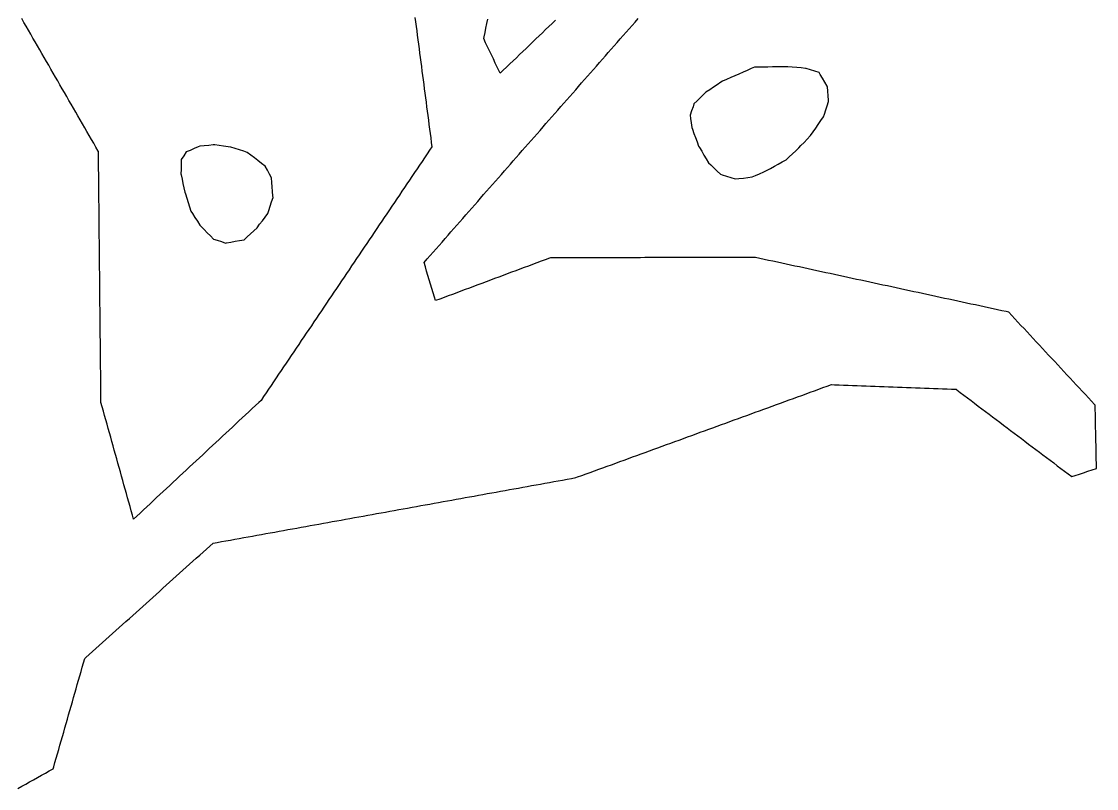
# Model space of a CAD drawing. Header units: millimetres. Extents: x 230 to 3347, y 514 to 5196.
# Drawn here: x 3015.6 to 3254.4, y 3046.3 to 3216.7 of the extents above; entities that cross this region are included whole.
import ezdxf

# ---------------------------------------------------------------- set-up
doc = ezdxf.new("R2010")
doc.units = ezdxf.units.MM
for name, color, linetype in [('ALL_ISLANDS', 7, 'Continuous'), ('OUTLINE_ISLAND_01', 7, 'Continuous'), ('OUTLINE_ISLAND_23', 7, 'Continuous'), ('OUTLINE_ISLAND_33', 7, 'Continuous')]:
    doc.layers.add(name, color=color, linetype=linetype)

msp = doc.modelspace()

# ---------------------------------------------------------------- linework, layer by layer
at = {"layer": 'ALL_ISLANDS'}
for points in [[(3014.7684, 3046.3179), (3015.6411, 3046.8063), (3016.5137, 3047.2947), (3017.3863, 3047.7831), (3018.259, 3048.2714), (3019.1316, 3048.7598), (3020.0042, 3049.2482), (3020.8769, 3049.7366), (3021.7495, 3050.225), (3022.6221, 3050.7133), (3022.748, 3051.153), (3023.0232, 3052.1143), (3023.2984, 3053.0757), (3023.5736, 3054.0371), (3023.8488, 3054.9985), (3024.124, 3055.9599), (3024.3993, 3056.9213), (3024.6745, 3057.8826), (3024.9497, 3058.844), (3025.2249, 3059.8054), (3025.5001, 3060.7668), (3025.7753, 3061.7282), (3026.0505, 3062.6896), (3026.3258, 3063.6509), (3026.601, 3064.6123), (3026.8762, 3065.5737), (3027.1514, 3066.5351), (3027.4266, 3067.4965), (3027.7018, 3068.4579), (3027.977, 3069.4192), (3028.2523, 3070.3806), (3028.5275, 3071.342), (3028.8027, 3072.3034), (3029.0779, 3073.2648), (3029.3531, 3074.2262), (3029.6283, 3075.1875), (3029.8691, 3075.4039), (3030.6129, 3076.0723), (3031.3567, 3076.7408), (3032.1004, 3077.4092), (3032.8442, 3078.0776), (3033.588, 3078.746), (3034.3318, 3079.4144), (3035.0756, 3080.0829), (3035.8194, 3080.7513), (3036.5631, 3081.4197), (3037.3069, 3082.0881), (3038.0507, 3082.7565), (3038.7945, 3083.425), (3039.5383, 3084.0934), (3040.2821, 3084.7618), (3041.0258, 3085.4302), (3041.7696, 3086.0987), (3042.5134, 3086.7671), (3043.2572, 3087.4355), (3044.001, 3088.1039), (3044.7448, 3088.7723), (3045.4885, 3089.4408), (3046.2323, 3090.1092), (3046.9761, 3090.7776), (3047.7199, 3091.446), (3048.4637, 3092.1145), (3049.2075, 3092.7829), (3049.9512, 3093.4513), (3050.695, 3094.1197), (3051.4388, 3094.7881), (3052.1826, 3095.4566), (3052.9264, 3096.125), (3053.6701, 3096.7934), (3054.4139, 3097.4618), (3055.1577, 3098.1302), (3055.9015, 3098.7987), (3056.6453, 3099.4671), (3057.3891, 3100.1355), (3058.1328, 3100.8039), (3059.0267, 3100.9655), (3060.0108, 3101.1433), (3060.9949, 3101.3212), (3061.9789, 3101.499), (3062.963, 3101.6769), (3063.947, 3101.8547), (3064.9311, 3102.0325), (3065.9152, 3102.2104), (3066.8992, 3102.3882), (3067.8833, 3102.5661), (3068.8673, 3102.7439), (3069.8514, 3102.9218), (3070.8354, 3103.0996), (3071.8195, 3103.2774), (3072.8036, 3103.4553), (3073.7876, 3103.6331), (3074.7717, 3103.811), (3075.7557, 3103.9888), (3076.7398, 3104.1667), (3077.7239, 3104.3445), (3078.7079, 3104.5223), (3079.692, 3104.7002), (3080.676, 3104.878), (3081.6601, 3105.0559), (3082.6442, 3105.2337), (3083.6282, 3105.4116), (3084.6123, 3105.5894), (3085.5963, 3105.7673), (3086.5804, 3105.9451), (3087.5644, 3106.1229), (3088.5485, 3106.3008), (3089.5326, 3106.4786), (3090.5166, 3106.6565), (3091.5007, 3106.8343), (3092.4847, 3107.0122), (3093.4688, 3107.19), (3094.4529, 3107.3678), (3095.4369, 3107.5457), (3096.421, 3107.7235), (3097.405, 3107.9014), (3098.3891, 3108.0792), (3099.3732, 3108.2571), (3100.3572, 3108.4349), (3101.3413, 3108.6127), (3102.3253, 3108.7906), (3103.3094, 3108.9684), (3104.2934, 3109.1463), (3105.2775, 3109.3241), (3106.2616, 3109.502), (3107.2456, 3109.6798), (3108.2297, 3109.8577), (3109.2137, 3110.0355), (3110.1978, 3110.2133), (3111.1819, 3110.3912), (3112.1659, 3110.569), (3113.15, 3110.7469), (3114.134, 3110.9247), (3115.1181, 3111.1026), (3116.1021, 3111.2804), (3117.0862, 3111.4582), (3118.0703, 3111.6361), (3119.0543, 3111.8139), (3120.0384, 3111.9918), (3121.0224, 3112.1696), (3122.0065, 3112.3475), (3122.9906, 3112.5253), (3123.9746, 3112.7031), (3124.9587, 3112.881), (3125.9427, 3113.0588), (3126.9268, 3113.2367), (3127.9109, 3113.4145), (3128.8949, 3113.5924), (3129.879, 3113.7702), (3130.863, 3113.9481), (3131.8471, 3114.1259), (3132.8311, 3114.3037), (3133.8152, 3114.4816), (3134.7993, 3114.6594), (3135.7833, 3114.8373), (3136.7674, 3115.0151), (3137.7514, 3115.193), (3138.7355, 3115.3708), (3139.1076, 3115.5063), (3140.0473, 3115.8485), (3140.9869, 3116.1906), (3141.9266, 3116.5328), (3142.8662, 3116.875), (3143.8058, 3117.2171), (3144.7455, 3117.5593), (3145.6851, 3117.9014), (3146.6248, 3118.2436), (3147.5644, 3118.5858), (3148.5041, 3118.9279), (3149.4437, 3119.2701), (3150.3833, 3119.6122), (3151.323, 3119.9544), (3152.2626, 3120.2966), (3153.2023, 3120.6387), (3154.1419, 3120.9809), (3155.0815, 3121.323), (3156.0212, 3121.6652), (3156.9608, 3122.0074), (3157.9005, 3122.3495), (3158.8401, 3122.6917), (3159.7797, 3123.0338), (3160.7194, 3123.376), (3161.659, 3123.7182), (3162.5987, 3124.0603), (3163.5383, 3124.4025), (3164.478, 3124.7446), (3165.4176, 3125.0868), (3166.3572, 3125.429), (3167.2969, 3125.7711), (3168.2365, 3126.1133), (3169.1762, 3126.4555), (3170.1158, 3126.7976), (3171.0554, 3127.1398), (3171.9951, 3127.4819), (3172.9347, 3127.8241), (3173.8744, 3128.1663), (3174.814, 3128.5084), (3175.7537, 3128.8506), (3176.6933, 3129.1927), (3177.6329, 3129.5349), (3178.5726, 3129.8771), (3179.5122, 3130.2192), (3180.4519, 3130.5614), (3181.3915, 3130.9035), (3182.3311, 3131.2457), (3183.2708, 3131.5879), (3184.2104, 3131.93), (3185.1501, 3132.2722), (3186.0897, 3132.6143), (3187.0294, 3132.9565), (3187.969, 3133.2987), (3188.9086, 3133.6408), (3189.8483, 3133.983), (3190.7879, 3134.3251), (3191.7276, 3134.6673), (3192.6672, 3135.0095), (3193.6068, 3135.3516), (3194.5465, 3135.6938), (3195.4861, 3136.036), (3196.1865, 3136.0096), (3197.1858, 3135.9719), (3198.1851, 3135.9343), (3199.1844, 3135.8967), (3200.1837, 3135.8591), (3201.1829, 3135.8214), (3202.1822, 3135.7838), (3203.1815, 3135.7462), (3204.1808, 3135.7085), (3205.1801, 3135.6709), (3206.1794, 3135.6333), (3207.1787, 3135.5957), (3208.178, 3135.558), (3209.1773, 3135.5204), (3210.1766, 3135.4828), (3211.1759, 3135.4451), (3212.1752, 3135.4075), (3213.1744, 3135.3699), (3214.1737, 3135.3323), (3215.173, 3135.2946), (3216.1723, 3135.257), (3217.1716, 3135.2194), (3218.1709, 3135.1817), (3219.1702, 3135.1441), (3220.1695, 3135.1065), (3221.1688, 3135.0688), (3222.1681, 3135.0312), (3223.1674, 3134.9936), (3223.3117, 3134.8846), (3224.1098, 3134.282), (3224.9078, 3133.6794), (3225.7059, 3133.0768), (3226.5039, 3132.4742), (3227.302, 3131.8717), (3228.1, 3131.2691), (3228.8981, 3130.6665), (3229.6961, 3130.0639), (3230.4942, 3129.4613), (3231.2922, 3128.8587), (3232.0903, 3128.2561), (3232.8883, 3127.6535), (3233.6864, 3127.051), (3234.4845, 3126.4484), (3235.2825, 3125.8458), (3236.0806, 3125.2432), (3236.8786, 3124.6406), (3237.6767, 3124.038), (3238.4747, 3123.4354), (3239.2728, 3122.8328), (3240.0708, 3122.2303), (3240.8689, 3121.6277), (3241.6669, 3121.0251), (3242.465, 3120.4225), (3243.263, 3119.8199), (3244.0611, 3119.2173), (3244.8591, 3118.6147), (3245.6572, 3118.0121), (3246.4552, 3117.4095), (3247.2533, 3116.807), (3248.0513, 3116.2044), (3248.8494, 3115.6018), (3249.6059, 3115.8461), (3250.5575, 3116.1534), (3251.5091, 3116.4607), (3252.4607, 3116.768), (3253.4123, 3117.0754), (3254.3639, 3117.3827), (3254.362, 3117.4746), (3254.341, 3118.4744), (3254.3201, 3119.4742), (3254.2992, 3120.474), (3254.2782, 3121.4738), (3254.2573, 3122.4735), (3254.2364, 3123.4733), (3254.2155, 3124.4731), (3254.1945, 3125.4729), (3254.1736, 3126.4727), (3254.1527, 3127.4725), (3254.1317, 3128.4722), (3254.1108, 3129.472), (3254.0899, 3130.4718), (3254.0689, 3131.4716), (3253.9352, 3131.6153), (3253.254, 3132.3474), (3252.5729, 3133.0796), (3251.8917, 3133.8117), (3251.2105, 3134.5438), (3250.5294, 3135.2759), (3249.8482, 3136.008), (3249.167, 3136.7402), (3248.4858, 3137.4723), (3247.8047, 3138.2044), (3247.1235, 3138.9365), (3246.4423, 3139.6687), (3245.7612, 3140.4008), (3245.08, 3141.1329), (3244.3988, 3141.865), (3243.7176, 3142.5972), (3243.0365, 3143.3293), (3242.3553, 3144.0614), (3241.6741, 3144.7935), (3240.993, 3145.5257), (3240.3118, 3146.2578), (3239.6306, 3146.9899), (3238.9494, 3147.722), (3238.2683, 3148.4541), (3237.5871, 3149.1863), (3236.9059, 3149.9184), (3236.2248, 3150.6505), (3235.5436, 3151.3826), (3234.8624, 3152.1148), (3234.3076, 3152.2345), (3233.3301, 3152.4454), (3232.3526, 3152.6564), (3231.3751, 3152.8673), (3230.3976, 3153.0782), (3229.4201, 3153.2892), (3228.4426, 3153.5001), (3227.4651, 3153.711), (3226.4876, 3153.922), (3225.5101, 3154.1329), (3224.5326, 3154.3438), (3223.5551, 3154.5548), (3222.5776, 3154.7657), (3221.6001, 3154.9767), (3220.6226, 3155.1876), (3219.6451, 3155.3985), (3218.6676, 3155.6095), (3217.6901, 3155.8204), (3216.7126, 3156.0313), (3215.7351, 3156.2423), (3214.7576, 3156.4532), (3213.7801, 3156.6641), (3212.8026, 3156.8751), (3211.8251, 3157.086), (3210.8476, 3157.2969), (3209.8701, 3157.5079), (3208.8926, 3157.7188), (3207.9151, 3157.9298), (3206.9376, 3158.1407), (3205.9601, 3158.3516), (3204.9826, 3158.5626), (3204.0051, 3158.7735), (3203.0276, 3158.9844), (3202.0501, 3159.1954), (3201.0726, 3159.4063), (3200.0951, 3159.6172), (3199.1176, 3159.8282), (3198.1401, 3160.0391), (3197.1626, 3160.25), (3196.1851, 3160.461), (3195.2076, 3160.6719), (3194.2301, 3160.8829), (3193.2526, 3161.0938), (3192.2751, 3161.3047), (3191.2976, 3161.5157), (3190.3201, 3161.7266), (3189.3426, 3161.9375), (3188.3651, 3162.1485), (3187.3876, 3162.3594), (3186.4101, 3162.5703), (3185.4326, 3162.7813), (3184.4551, 3162.9922), (3183.4776, 3163.2031), (3182.5001, 3163.4141), (3181.5226, 3163.625), (3180.5451, 3163.8359), (3179.5676, 3164.0469), (3178.5901, 3164.2578), (3178.0603, 3164.257), (3177.0603, 3164.2556), (3176.0603, 3164.2541), (3175.0603, 3164.2526), (3174.0603, 3164.2511), (3173.0603, 3164.2496), (3172.0603, 3164.2481), (3171.0603, 3164.2467), (3170.0603, 3164.2452), (3169.0603, 3164.2437), (3168.0603, 3164.2422), (3167.0603, 3164.2407), (3166.0603, 3164.2392), (3165.0603, 3164.2378), (3164.0603, 3164.2363), (3163.0603, 3164.2348), (3162.0603, 3164.2333), (3161.0603, 3164.2318), (3160.0603, 3164.2303), (3159.0603, 3164.2289), (3158.0603, 3164.2274), (3157.0603, 3164.2259), (3156.0603, 3164.2244), (3155.0603, 3164.2229), (3154.0603, 3164.2214), (3153.0603, 3164.22), (3152.0603, 3164.2185), (3151.0603, 3164.217), (3150.0603, 3164.2155), (3149.0603, 3164.214), (3148.0603, 3164.2126), (3147.0603, 3164.2111), (3146.0603, 3164.2096), (3145.0603, 3164.2081), (3144.0603, 3164.2066), (3143.0603, 3164.2051), (3142.0603, 3164.2037), (3141.0603, 3164.2022), (3140.0603, 3164.2007), (3139.0603, 3164.1992), (3138.0603, 3164.1977), (3137.0603, 3164.1962), (3136.0603, 3164.1948), (3135.0603, 3164.1933), (3134.0603, 3164.1918), (3133.0603, 3164.1903), (3132.8591, 3164.1152), (3131.9223, 3163.7654), (3130.9854, 3163.4156), (3130.0486, 3163.0658), (3129.1118, 3162.716), (3128.175, 3162.3662), (3127.2381, 3162.0164), (3126.3013, 3161.6666), (3125.3645, 3161.3168), (3124.4277, 3160.967), (3123.4908, 3160.6172), (3122.554, 3160.2674), (3121.6172, 3159.9176), (3120.6804, 3159.5678), (3119.7436, 3159.218), (3118.8067, 3158.8682), (3117.8699, 3158.5184), (3116.9331, 3158.1685), (3115.9963, 3157.8187), (3115.0594, 3157.4689), (3114.1226, 3157.1191), (3113.1858, 3156.7693), (3112.249, 3156.4195), (3111.3121, 3156.0697), (3110.3753, 3155.7199), (3109.4385, 3155.3701), (3108.5017, 3155.0203), (3107.5648, 3154.6705), (3107.3208, 3155.4752), (3107.0305, 3156.4321), (3106.7402, 3157.3891), (3106.4499, 3158.346), (3106.1596, 3159.303), (3105.8694, 3160.2599), (3105.5791, 3161.2169), (3105.2888, 3162.1738), (3104.9985, 3163.1307), (3105.0443, 3163.1829), (3105.7037, 3163.9346), (3106.3632, 3164.6864), (3107.0226, 3165.4381), (3107.6821, 3166.1899), (3108.3415, 3166.9417), (3109.0009, 3167.6934), (3109.6604, 3168.4452), (3110.3198, 3169.1969), (3110.9793, 3169.9487), (3111.6387, 3170.7004), (3112.2982, 3171.4522), (3112.9576, 3172.2039), (3113.617, 3172.9557), (3114.2765, 3173.7074), (3114.9359, 3174.4592), (3115.5954, 3175.211), (3116.2548, 3175.9627), (3116.9143, 3176.7145), (3117.5737, 3177.4662), (3118.2331, 3178.218), (3118.8926, 3178.9697), (3119.552, 3179.7215), (3120.2115, 3180.4732), (3120.8709, 3181.225), (3121.5304, 3181.9767), (3122.1898, 3182.7285), (3122.8492, 3183.4802), (3123.5087, 3184.232), (3124.1681, 3184.9838), (3124.8276, 3185.7355), (3125.487, 3186.4873), (3126.1465, 3187.239), (3126.8059, 3187.9908), (3127.4654, 3188.7425), (3128.1248, 3189.4943), (3128.7842, 3190.246), (3129.4437, 3190.9978), (3130.1031, 3191.7495), (3130.7626, 3192.5013), (3131.422, 3193.2531), (3132.0815, 3194.0048), (3132.7409, 3194.7566), (3133.4003, 3195.5083), (3134.0598, 3196.2601), (3134.7192, 3197.0118), (3135.3787, 3197.7636), (3136.0381, 3198.5153), (3136.6976, 3199.2671), (3137.357, 3200.0188), (3138.0164, 3200.7706), (3138.6759, 3201.5223), (3139.3353, 3202.2741), (3139.9948, 3203.0259), (3140.6542, 3203.7776), (3141.3137, 3204.5294), (3141.9731, 3205.2811), (3142.6326, 3206.0329), (3143.292, 3206.7846), (3143.9514, 3207.5364), (3144.6109, 3208.2881), (3145.2703, 3209.0399), (3145.9298, 3209.7916), (3146.5892, 3210.5434), (3147.2487, 3211.2952), (3147.9081, 3212.0469), (3148.5675, 3212.7987), (3149.227, 3213.5504), (3149.8864, 3214.3022), (3150.5459, 3215.0539), (3151.2053, 3215.8057), (3151.8648, 3216.5574), (3152.5242, 3217.3092)], [(3102.9831, 3217.5776), (3103.1123, 3216.586), (3103.2415, 3215.5943), (3103.3707, 3214.6027), (3103.4999, 3213.6111), (3103.6291, 3212.6195), (3103.7583, 3211.6279), (3103.8875, 3210.6362), (3104.0167, 3209.6446), (3104.1459, 3208.653), (3104.2751, 3207.6614), (3104.4043, 3206.6698), (3104.5335, 3205.6782), (3104.6627, 3204.6865), (3104.7919, 3203.6949), (3104.9211, 3202.7033), (3105.0503, 3201.7117), (3105.1795, 3200.7201), (3105.3087, 3199.7284), (3105.4379, 3198.7368), (3105.5671, 3197.7452), (3105.6964, 3196.7536), (3105.8256, 3195.762), (3105.9548, 3194.7704), (3106.084, 3193.7787), (3106.2132, 3192.7871), (3106.3424, 3191.7955), (3106.4716, 3190.8039), (3106.6008, 3189.8123), (3106.73, 3188.8206), (3106.232, 3188.0819), (3105.6731, 3187.2527), (3105.1142, 3186.4235), (3104.5552, 3185.5943), (3103.9963, 3184.7651), (3103.4374, 3183.9358), (3102.8784, 3183.1066), (3102.3195, 3182.2774), (3101.7605, 3181.4482), (3101.2016, 3180.619), (3100.6427, 3179.7898), (3100.0837, 3178.9606), (3099.5248, 3178.1314), (3098.9659, 3177.3022), (3098.4069, 3176.4729), (3097.848, 3175.6437), (3097.2891, 3174.8145), (3096.7301, 3173.9853), (3096.1712, 3173.1561), (3095.6123, 3172.3269), (3095.0533, 3171.4977), (3094.4944, 3170.6685), (3093.9355, 3169.8392), (3093.3765, 3169.01), (3092.8176, 3168.1808), (3092.2587, 3167.3516), (3091.6997, 3166.5224), (3091.1408, 3165.6932), (3090.5818, 3164.864), (3090.0229, 3164.0348), (3089.464, 3163.2056), (3088.905, 3162.3763), (3088.3461, 3161.5471), (3087.7872, 3160.7179), (3087.2282, 3159.8887), (3086.6693, 3159.0595), (3086.1104, 3158.2303), (3085.5514, 3157.4011), (3084.9925, 3156.5719), (3084.4336, 3155.7427), (3083.8746, 3154.9134), (3083.3157, 3154.0842), (3082.7568, 3153.255), (3082.1978, 3152.4258), (3081.6389, 3151.5966), (3081.08, 3150.7674), (3080.521, 3149.9382), (3079.9621, 3149.109), (3079.4031, 3148.2797), (3078.8442, 3147.4505), (3078.2853, 3146.6213), (3077.7263, 3145.7921), (3077.1674, 3144.9629), (3076.6085, 3144.1337), (3076.0495, 3143.3045), (3075.4906, 3142.4753), (3074.9317, 3141.6461), (3074.3727, 3140.8168), (3073.8138, 3139.9876), (3073.2549, 3139.1584), (3072.6959, 3138.3292), (3072.137, 3137.5), (3071.5781, 3136.6708), (3071.0191, 3135.8416), (3070.4602, 3135.0124), (3069.9013, 3134.1832), (3069.3423, 3133.3539), (3068.7834, 3132.5247), (3068.272, 3132.0482), (3067.5405, 3131.3665), (3066.8089, 3130.6848), (3066.0773, 3130.003), (3065.3457, 3129.3213), (3064.6141, 3128.6395), (3063.8825, 3127.9578), (3063.1509, 3127.276), (3062.4193, 3126.5943), (3061.6877, 3125.9126), (3060.9561, 3125.2308), (3060.2245, 3124.5491), (3059.4929, 3123.8673), (3058.7613, 3123.1856), (3058.0297, 3122.5039), (3057.2982, 3121.8221), (3056.5666, 3121.1404), (3055.835, 3120.4586), (3055.1034, 3119.7769), (3054.3718, 3119.0951), (3053.6402, 3118.4134), (3052.9086, 3117.7317), (3052.177, 3117.0499), (3051.4454, 3116.3682), (3050.7138, 3115.6864), (3049.9822, 3115.0047), (3049.2506, 3114.323), (3048.519, 3113.6412), (3047.7874, 3112.9595), (3047.0558, 3112.2777), (3046.3243, 3111.596), (3045.5927, 3110.9142), (3044.8611, 3110.2325), (3044.1295, 3109.5508), (3043.3979, 3108.869), (3042.6663, 3108.1873), (3041.9347, 3107.5055), (3041.2031, 3106.8238), (3040.4715, 3106.1421), (3040.2302, 3107.0064), (3039.9612, 3107.9695), (3039.6922, 3108.9327), (3039.4233, 3109.8958), (3039.1543, 3110.859), (3038.8853, 3111.8221), (3038.6164, 3112.7853), (3038.3474, 3113.7484), (3038.0785, 3114.7116), (3037.8095, 3115.6747), (3037.5405, 3116.6379), (3037.2716, 3117.601), (3037.0026, 3118.5642), (3036.7337, 3119.5273), (3036.4647, 3120.4905), (3036.1957, 3121.4536), (3035.9268, 3122.4168), (3035.6578, 3123.3799), (3035.3889, 3124.3431), (3035.1199, 3125.3062), (3034.8509, 3126.2694), (3034.582, 3127.2325), (3034.313, 3128.1957), (3034.044, 3129.1588), (3033.7751, 3130.122), (3033.5061, 3131.0851), (3033.2372, 3132.0483), (3033.2295, 3132.8128), (3033.2195, 3133.8127), (3033.2095, 3134.8127), (3033.1995, 3135.8126), (3033.1895, 3136.8126), (3033.1795, 3137.8125), (3033.1695, 3138.8125), (3033.1594, 3139.8124), (3033.1494, 3140.8124), (3033.1394, 3141.8123), (3033.1294, 3142.8123), (3033.1194, 3143.8122), (3033.1094, 3144.8122), (3033.0994, 3145.8121), (3033.0894, 3146.8121), (3033.0794, 3147.812), (3033.0694, 3148.812), (3033.0594, 3149.8119), (3033.0493, 3150.8119), (3033.0393, 3151.8118), (3033.0293, 3152.8118), (3033.0193, 3153.8117), (3033.0093, 3154.8117), (3032.9993, 3155.8116), (3032.9893, 3156.8116), (3032.9793, 3157.8115), (3032.9693, 3158.8115), (3032.9593, 3159.8114), (3032.9493, 3160.8114), (3032.9393, 3161.8113), (3032.9292, 3162.8113), (3032.9192, 3163.8112), (3032.9092, 3164.8112), (3032.8992, 3165.8111), (3032.8892, 3166.8111), (3032.8792, 3167.811), (3032.8692, 3168.811), (3032.8592, 3169.8109), (3032.8492, 3170.8109), (3032.8392, 3171.8108), (3032.8292, 3172.8108), (3032.8191, 3173.8107), (3032.8091, 3174.8107), (3032.7991, 3175.8106), (3032.7891, 3176.8106), (3032.7791, 3177.8105), (3032.7691, 3178.8105), (3032.7591, 3179.8104), (3032.7491, 3180.8103), (3032.7391, 3181.8103), (3032.7291, 3182.8102), (3032.7191, 3183.8102), (3032.709, 3184.8101), (3032.699, 3185.8101), (3032.689, 3186.81), (3032.679, 3187.81), (3032.6303, 3187.8944), (3032.1301, 3188.7603), (3031.6299, 3189.6263), (3031.1297, 3190.4922), (3030.6296, 3191.3581), (3030.1294, 3192.224), (3029.6292, 3193.09), (3029.129, 3193.9559), (3028.6289, 3194.8218), (3028.1287, 3195.6877), (3027.6285, 3196.5537), (3027.1283, 3197.4196), (3026.6282, 3198.2855), (3026.128, 3199.1514), (3025.6278, 3200.0174), (3025.1276, 3200.8833), (3024.6274, 3201.7492), (3024.1273, 3202.6151), (3023.6271, 3203.4811), (3023.1269, 3204.347), (3022.6267, 3205.2129), (3022.1266, 3206.0788), (3021.6264, 3206.9448), (3021.1262, 3207.8107), (3020.626, 3208.6766), (3020.1259, 3209.5425), (3019.6257, 3210.4084), (3019.1255, 3211.2744), (3018.6253, 3212.1403), (3018.1252, 3213.0062), (3017.625, 3213.8721), (3017.1248, 3214.7381), (3016.6246, 3215.604), (3016.1245, 3216.4699), (3015.6243, 3217.3358)], [(3134.1665, 3216.9366), (3133.4441, 3216.2452), (3132.7217, 3215.5537), (3131.9992, 3214.8623), (3131.2768, 3214.1708), (3130.5544, 3213.4794), (3129.832, 3212.7879), (3129.1095, 3212.0965), (3128.3871, 3211.405), (3127.6647, 3210.7136), (3126.9423, 3210.0221), (3126.2198, 3209.3307), (3125.4974, 3208.6392), (3124.775, 3207.9477), (3124.0526, 3207.2563), (3123.3302, 3206.5648), (3122.6077, 3205.8734), (3121.8853, 3205.1819), (3121.6709, 3205.6354), (3121.2434, 3206.5395), (3120.816, 3207.4435), (3120.3885, 3208.3475), (3119.9611, 3209.2516), (3119.5336, 3210.1556), (3119.1062, 3211.0597), (3118.6787, 3211.9637), (3118.2513, 3212.8677), (3118.3363, 3213.2656), (3118.5454, 3214.2435), (3118.7544, 3215.2214), (3118.9635, 3216.1993), (3119.1725, 3217.1772)]]:
    msp.add_lwpolyline(points, dxfattribs=at)
for points in [[(3192.7438, 3205.3415), (3191.7909, 3205.6446), (3190.8379, 3205.9478), (3189.885, 3206.2509), (3189.7634, 3206.2622), (3188.7676, 3206.3542), (3187.7718, 3206.4462), (3186.7761, 3206.5382), (3185.7803, 3206.6302), (3185.378, 3206.6242), (3184.3781, 3206.6095), (3183.3782, 3206.5947), (3182.3783, 3206.5799), (3181.3784, 3206.5651), (3180.3785, 3206.5503), (3179.3787, 3206.5355), (3178.3788, 3206.5207), (3177.6908, 3206.2178), (3176.7756, 3205.8149), (3175.8603, 3205.4119), (3174.9451, 3205.009), (3174.0299, 3204.606), (3173.1146, 3204.2031), (3172.1994, 3203.8002), (3171.2842, 3203.3972), (3170.9464, 3203.173), (3170.1132, 3202.62), (3169.28, 3202.067), (3168.4469, 3201.514), (3167.6137, 3200.9609), (3167.0975, 3200.4586), (3166.3808, 3199.7612), (3165.6641, 3199.0638), (3164.9474, 3198.3664), (3164.7427, 3197.7547), (3164.4253, 3196.8064), (3164.1079, 3195.8581), (3164.1996, 3195.1368), (3164.3257, 3194.1448), (3164.4518, 3193.1528), (3164.5959, 3192.7601), (3164.9405, 3191.8213), (3165.285, 3190.8826), (3165.6296, 3189.9438), (3165.9741, 3189.005), (3166.1452, 3188.7224), (3166.6631, 3187.8669), (3167.181, 3187.0115), (3167.6989, 3186.156), (3168.2168, 3185.3006), (3168.6939, 3184.8322), (3169.4077, 3184.1318), (3170.1214, 3183.4314), (3170.8351, 3182.7309), (3171.2428, 3182.6034), (3172.1972, 3182.305), (3173.1517, 3182.0066), (3174.1061, 3181.7081), (3174.932, 3181.8012), (3175.9257, 3181.9133), (3176.9194, 3182.0253), (3177.9131, 3182.1374), (3178.6241, 3182.461), (3179.5343, 3182.8752), (3180.4445, 3183.2894), (3181.3547, 3183.7036), (3181.9374, 3184.0283), (3182.8109, 3184.515), (3183.6845, 3185.0017), (3184.5581, 3185.4884), (3185.4316, 3185.9752), (3186.0877, 3186.5875), (3186.8187, 3187.2698), (3187.5498, 3187.9521), (3188.2808, 3188.6344), (3188.7221, 3189.0969), (3189.4124, 3189.8204), (3190.1026, 3190.544), (3190.7929, 3191.2675), (3190.8616, 3191.3663), (3191.4322, 3192.1875), (3192.0029, 3193.0087), (3192.5735, 3193.8299), (3193.1441, 3194.6511), (3193.7148, 3195.4723), (3193.9167, 3196.0806), (3194.2318, 3197.0297), (3194.5469, 3197.9788), (3194.862, 3198.9278), (3194.8447, 3199.1869), (3194.7782, 3200.1847), (3194.7118, 3201.1825), (3194.6453, 3202.1803), (3194.548, 3202.342), (3194.0326, 3203.1989), (3193.5172, 3204.0558), (3193.0017, 3204.9128)], [(3052.1542, 3187.7048), (3051.6135, 3186.8636), (3051.0727, 3186.0224), (3051.0679, 3185.8182), (3051.0445, 3184.8185), (3051.0211, 3183.8188), (3050.9977, 3182.819), (3051.0337, 3182.6483), (3051.24, 3181.6698), (3051.4462, 3180.6913), (3051.6525, 3179.7128), (3051.8588, 3178.7344), (3051.9786, 3178.3707), (3052.2914, 3177.4209), (3052.6042, 3176.4711), (3052.9171, 3175.5213), (3053.2299, 3174.5715), (3053.5895, 3173.9946), (3054.1185, 3173.146), (3054.6475, 3172.2974), (3055.1765, 3171.4488), (3055.4315, 3171.1909), (3056.1347, 3170.4799), (3056.8378, 3169.7689), (3057.541, 3169.0579), (3058.2442, 3168.3469), (3059.0261, 3168.0923), (3059.977, 3167.7827), (3060.9279, 3167.4732), (3061.0834, 3167.5011), (3062.0676, 3167.6779), (3063.0519, 3167.8547), (3064.0361, 3168.0316), (3065.0203, 3168.2084), (3065.7045, 3168.8403), (3066.4391, 3169.5188), (3067.1737, 3170.1973), (3067.9083, 3170.8758), (3068.4815, 3171.6368), (3069.0831, 3172.4356), (3069.6847, 3173.2344), (3070.2863, 3174.0331), (3070.5078, 3174.7044), (3070.8212, 3175.6541), (3071.1346, 3176.6037), (3071.448, 3177.5533), (3071.4204, 3177.9445), (3071.35, 3178.942), (3071.2796, 3179.9396), (3071.2092, 3180.9371), (3071.1388, 3181.9346), (3070.6907, 3182.7618), (3070.2145, 3183.6411), (3069.7382, 3184.5204), (3069.6962, 3184.5526), (3068.9031, 3185.1617), (3068.11, 3185.7708), (3067.3169, 3186.3799), (3066.5238, 3186.989), (3065.7307, 3187.5981), (3064.9452, 3187.8498), (3063.9929, 3188.155), (3063.0406, 3188.4601), (3062.0883, 3188.7653), (3061.4727, 3188.8556), (3060.4832, 3189.0006), (3059.4938, 3189.1457), (3058.5044, 3189.2907), (3058.1525, 3189.2546), (3057.1577, 3189.1526), (3056.1629, 3189.0506), (3055.1681, 3188.9486), (3054.8594, 3188.8211), (3053.935, 3188.4397), (3053.0106, 3188.0582)]]:
    msp.add_lwpolyline(points, close=True, dxfattribs=at)
at = {"layer": 'OUTLINE_ISLAND_01'}
for points in [[(3014.7684, 3046.3179), (3015.6411, 3046.8063), (3016.5137, 3047.2947), (3017.3863, 3047.7831), (3018.259, 3048.2714), (3019.1316, 3048.7598), (3020.0042, 3049.2482), (3020.8769, 3049.7366), (3021.7495, 3050.225), (3022.6221, 3050.7133), (3022.748, 3051.153), (3023.0232, 3052.1143), (3023.2984, 3053.0757), (3023.5736, 3054.0371), (3023.8488, 3054.9985), (3024.124, 3055.9599), (3024.3993, 3056.9213), (3024.6745, 3057.8826), (3024.9497, 3058.844), (3025.2249, 3059.8054), (3025.5001, 3060.7668), (3025.7753, 3061.7282), (3026.0505, 3062.6896), (3026.3258, 3063.6509), (3026.601, 3064.6123), (3026.8762, 3065.5737), (3027.1514, 3066.5351), (3027.4266, 3067.4965), (3027.7018, 3068.4579), (3027.977, 3069.4192), (3028.2523, 3070.3806), (3028.5275, 3071.342), (3028.8027, 3072.3034), (3029.0779, 3073.2648), (3029.3531, 3074.2262), (3029.6283, 3075.1875), (3029.8691, 3075.4039), (3030.6129, 3076.0723), (3031.3567, 3076.7408), (3032.1004, 3077.4092), (3032.8442, 3078.0776), (3033.588, 3078.746), (3034.3318, 3079.4144), (3035.0756, 3080.0829), (3035.8194, 3080.7513), (3036.5631, 3081.4197), (3037.3069, 3082.0881), (3038.0507, 3082.7565), (3038.7945, 3083.425), (3039.5383, 3084.0934), (3040.2821, 3084.7618), (3041.0258, 3085.4302), (3041.7696, 3086.0987), (3042.5134, 3086.7671), (3043.2572, 3087.4355), (3044.001, 3088.1039), (3044.7448, 3088.7723), (3045.4885, 3089.4408), (3046.2323, 3090.1092), (3046.9761, 3090.7776), (3047.7199, 3091.446), (3048.4637, 3092.1145), (3049.2075, 3092.7829), (3049.9512, 3093.4513), (3050.695, 3094.1197), (3051.4388, 3094.7881), (3052.1826, 3095.4566), (3052.9264, 3096.125), (3053.6701, 3096.7934), (3054.4139, 3097.4618), (3055.1577, 3098.1302), (3055.9015, 3098.7987), (3056.6453, 3099.4671), (3057.3891, 3100.1355), (3058.1328, 3100.8039), (3059.0267, 3100.9655), (3060.0108, 3101.1433), (3060.9949, 3101.3212), (3061.9789, 3101.499), (3062.963, 3101.6769), (3063.947, 3101.8547), (3064.9311, 3102.0325), (3065.9152, 3102.2104), (3066.8992, 3102.3882), (3067.8833, 3102.5661), (3068.8673, 3102.7439), (3069.8514, 3102.9218), (3070.8354, 3103.0996), (3071.8195, 3103.2774), (3072.8036, 3103.4553), (3073.7876, 3103.6331), (3074.7717, 3103.811), (3075.7557, 3103.9888), (3076.7398, 3104.1667), (3077.7239, 3104.3445), (3078.7079, 3104.5223), (3079.692, 3104.7002), (3080.676, 3104.878), (3081.6601, 3105.0559), (3082.6442, 3105.2337), (3083.6282, 3105.4116), (3084.6123, 3105.5894), (3085.5963, 3105.7673), (3086.5804, 3105.9451), (3087.5644, 3106.1229), (3088.5485, 3106.3008), (3089.5326, 3106.4786), (3090.5166, 3106.6565), (3091.5007, 3106.8343), (3092.4847, 3107.0122), (3093.4688, 3107.19), (3094.4529, 3107.3678), (3095.4369, 3107.5457), (3096.421, 3107.7235), (3097.405, 3107.9014), (3098.3891, 3108.0792), (3099.3732, 3108.2571), (3100.3572, 3108.4349), (3101.3413, 3108.6127), (3102.3253, 3108.7906), (3103.3094, 3108.9684), (3104.2934, 3109.1463), (3105.2775, 3109.3241), (3106.2616, 3109.502), (3107.2456, 3109.6798), (3108.2297, 3109.8577), (3109.2137, 3110.0355), (3110.1978, 3110.2133), (3111.1819, 3110.3912), (3112.1659, 3110.569), (3113.15, 3110.7469), (3114.134, 3110.9247), (3115.1181, 3111.1026), (3116.1021, 3111.2804), (3117.0862, 3111.4582), (3118.0703, 3111.6361), (3119.0543, 3111.8139), (3120.0384, 3111.9918), (3121.0224, 3112.1696), (3122.0065, 3112.3475), (3122.9906, 3112.5253), (3123.9746, 3112.7031), (3124.9587, 3112.881), (3125.9427, 3113.0588), (3126.9268, 3113.2367), (3127.9109, 3113.4145), (3128.8949, 3113.5924), (3129.879, 3113.7702), (3130.863, 3113.9481), (3131.8471, 3114.1259), (3132.8311, 3114.3037), (3133.8152, 3114.4816), (3134.7993, 3114.6594), (3135.7833, 3114.8373), (3136.7674, 3115.0151), (3137.7514, 3115.193), (3138.7355, 3115.3708), (3139.1076, 3115.5063), (3140.0473, 3115.8485), (3140.9869, 3116.1906), (3141.9266, 3116.5328), (3142.8662, 3116.875), (3143.8058, 3117.2171), (3144.7455, 3117.5593), (3145.6851, 3117.9014), (3146.6248, 3118.2436), (3147.5644, 3118.5858), (3148.5041, 3118.9279), (3149.4437, 3119.2701), (3150.3833, 3119.6122), (3151.323, 3119.9544), (3152.2626, 3120.2966), (3153.2023, 3120.6387), (3154.1419, 3120.9809), (3155.0815, 3121.323), (3156.0212, 3121.6652), (3156.9608, 3122.0074), (3157.9005, 3122.3495), (3158.8401, 3122.6917), (3159.7797, 3123.0338), (3160.7194, 3123.376), (3161.659, 3123.7182), (3162.5987, 3124.0603), (3163.5383, 3124.4025), (3164.478, 3124.7446), (3165.4176, 3125.0868), (3166.3572, 3125.429), (3167.2969, 3125.7711), (3168.2365, 3126.1133), (3169.1762, 3126.4555), (3170.1158, 3126.7976), (3171.0554, 3127.1398), (3171.9951, 3127.4819), (3172.9347, 3127.8241), (3173.8744, 3128.1663), (3174.814, 3128.5084), (3175.7537, 3128.8506), (3176.6933, 3129.1927), (3177.6329, 3129.5349), (3178.5726, 3129.8771), (3179.5122, 3130.2192), (3180.4519, 3130.5614), (3181.3915, 3130.9035), (3182.3311, 3131.2457), (3183.2708, 3131.5879), (3184.2104, 3131.93), (3185.1501, 3132.2722), (3186.0897, 3132.6143), (3187.0294, 3132.9565), (3187.969, 3133.2987), (3188.9086, 3133.6408), (3189.8483, 3133.983), (3190.7879, 3134.3251), (3191.7276, 3134.6673), (3192.6672, 3135.0095), (3193.6068, 3135.3516), (3194.5465, 3135.6938), (3195.4861, 3136.036), (3196.1865, 3136.0096), (3197.1858, 3135.9719), (3198.1851, 3135.9343), (3199.1844, 3135.8967), (3200.1837, 3135.8591), (3201.1829, 3135.8214), (3202.1822, 3135.7838), (3203.1815, 3135.7462), (3204.1808, 3135.7085), (3205.1801, 3135.6709), (3206.1794, 3135.6333), (3207.1787, 3135.5957), (3208.178, 3135.558), (3209.1773, 3135.5204), (3210.1766, 3135.4828), (3211.1759, 3135.4451), (3212.1752, 3135.4075), (3213.1744, 3135.3699), (3214.1737, 3135.3323), (3215.173, 3135.2946), (3216.1723, 3135.257), (3217.1716, 3135.2194), (3218.1709, 3135.1817), (3219.1702, 3135.1441), (3220.1695, 3135.1065), (3221.1688, 3135.0688), (3222.1681, 3135.0312), (3223.1674, 3134.9936), (3223.3117, 3134.8846), (3224.1098, 3134.282), (3224.9078, 3133.6794), (3225.7059, 3133.0768), (3226.5039, 3132.4742), (3227.302, 3131.8717), (3228.1, 3131.2691), (3228.8981, 3130.6665), (3229.6961, 3130.0639), (3230.4942, 3129.4613), (3231.2922, 3128.8587), (3232.0903, 3128.2561), (3232.8883, 3127.6535), (3233.6864, 3127.051), (3234.4845, 3126.4484), (3235.2825, 3125.8458), (3236.0806, 3125.2432), (3236.8786, 3124.6406), (3237.6767, 3124.038), (3238.4747, 3123.4354), (3239.2728, 3122.8328), (3240.0708, 3122.2303), (3240.8689, 3121.6277), (3241.6669, 3121.0251), (3242.465, 3120.4225), (3243.263, 3119.8199), (3244.0611, 3119.2173), (3244.8591, 3118.6147), (3245.6572, 3118.0121), (3246.4552, 3117.4095), (3247.2533, 3116.807), (3248.0513, 3116.2044), (3248.8494, 3115.6018), (3249.6059, 3115.8461), (3250.5575, 3116.1534), (3251.5091, 3116.4607), (3252.4607, 3116.768), (3253.4123, 3117.0754), (3254.3639, 3117.3827), (3254.362, 3117.4746), (3254.341, 3118.4744), (3254.3201, 3119.4742), (3254.2992, 3120.474), (3254.2782, 3121.4738), (3254.2573, 3122.4735), (3254.2364, 3123.4733), (3254.2155, 3124.4731), (3254.1945, 3125.4729), (3254.1736, 3126.4727), (3254.1527, 3127.4725), (3254.1317, 3128.4722), (3254.1108, 3129.472), (3254.0899, 3130.4718), (3254.0689, 3131.4716), (3253.9352, 3131.6153), (3253.254, 3132.3474), (3252.5729, 3133.0796), (3251.8917, 3133.8117), (3251.2105, 3134.5438), (3250.5294, 3135.2759), (3249.8482, 3136.008), (3249.167, 3136.7402), (3248.4858, 3137.4723), (3247.8047, 3138.2044), (3247.1235, 3138.9365), (3246.4423, 3139.6687), (3245.7612, 3140.4008), (3245.08, 3141.1329), (3244.3988, 3141.865), (3243.7176, 3142.5972), (3243.0365, 3143.3293), (3242.3553, 3144.0614), (3241.6741, 3144.7935), (3240.993, 3145.5257), (3240.3118, 3146.2578), (3239.6306, 3146.9899), (3238.9494, 3147.722), (3238.2683, 3148.4541), (3237.5871, 3149.1863), (3236.9059, 3149.9184), (3236.2248, 3150.6505), (3235.5436, 3151.3826), (3234.8624, 3152.1148), (3234.3076, 3152.2345), (3233.3301, 3152.4454), (3232.3526, 3152.6564), (3231.3751, 3152.8673), (3230.3976, 3153.0782), (3229.4201, 3153.2892), (3228.4426, 3153.5001), (3227.4651, 3153.711), (3226.4876, 3153.922), (3225.5101, 3154.1329), (3224.5326, 3154.3438), (3223.5551, 3154.5548), (3222.5776, 3154.7657), (3221.6001, 3154.9767), (3220.6226, 3155.1876), (3219.6451, 3155.3985), (3218.6676, 3155.6095), (3217.6901, 3155.8204), (3216.7126, 3156.0313), (3215.7351, 3156.2423), (3214.7576, 3156.4532), (3213.7801, 3156.6641), (3212.8026, 3156.8751), (3211.8251, 3157.086), (3210.8476, 3157.2969), (3209.8701, 3157.5079), (3208.8926, 3157.7188), (3207.9151, 3157.9298), (3206.9376, 3158.1407), (3205.9601, 3158.3516), (3204.9826, 3158.5626), (3204.0051, 3158.7735), (3203.0276, 3158.9844), (3202.0501, 3159.1954), (3201.0726, 3159.4063), (3200.0951, 3159.6172), (3199.1176, 3159.8282), (3198.1401, 3160.0391), (3197.1626, 3160.25), (3196.1851, 3160.461), (3195.2076, 3160.6719), (3194.2301, 3160.8829), (3193.2526, 3161.0938), (3192.2751, 3161.3047), (3191.2976, 3161.5157), (3190.3201, 3161.7266), (3189.3426, 3161.9375), (3188.3651, 3162.1485), (3187.3876, 3162.3594), (3186.4101, 3162.5703), (3185.4326, 3162.7813), (3184.4551, 3162.9922), (3183.4776, 3163.2031), (3182.5001, 3163.4141), (3181.5226, 3163.625), (3180.5451, 3163.8359), (3179.5676, 3164.0469), (3178.5901, 3164.2578), (3178.0603, 3164.257), (3177.0603, 3164.2556), (3176.0603, 3164.2541), (3175.0603, 3164.2526), (3174.0603, 3164.2511), (3173.0603, 3164.2496), (3172.0603, 3164.2481), (3171.0603, 3164.2467), (3170.0603, 3164.2452), (3169.0603, 3164.2437), (3168.0603, 3164.2422), (3167.0603, 3164.2407), (3166.0603, 3164.2392), (3165.0603, 3164.2378), (3164.0603, 3164.2363), (3163.0603, 3164.2348), (3162.0603, 3164.2333), (3161.0603, 3164.2318), (3160.0603, 3164.2303), (3159.0603, 3164.2289), (3158.0603, 3164.2274), (3157.0603, 3164.2259), (3156.0603, 3164.2244), (3155.0603, 3164.2229), (3154.0603, 3164.2214), (3153.0603, 3164.22), (3152.0603, 3164.2185), (3151.0603, 3164.217), (3150.0603, 3164.2155), (3149.0603, 3164.214), (3148.0603, 3164.2126), (3147.0603, 3164.2111), (3146.0603, 3164.2096), (3145.0603, 3164.2081), (3144.0603, 3164.2066), (3143.0603, 3164.2051), (3142.0603, 3164.2037), (3141.0603, 3164.2022), (3140.0603, 3164.2007), (3139.0603, 3164.1992), (3138.0603, 3164.1977), (3137.0603, 3164.1962), (3136.0603, 3164.1948), (3135.0603, 3164.1933), (3134.0603, 3164.1918), (3133.0603, 3164.1903), (3132.8591, 3164.1152), (3131.9223, 3163.7654), (3130.9854, 3163.4156), (3130.0486, 3163.0658), (3129.1118, 3162.716), (3128.175, 3162.3662), (3127.2381, 3162.0164), (3126.3013, 3161.6666), (3125.3645, 3161.3168), (3124.4277, 3160.967), (3123.4908, 3160.6172), (3122.554, 3160.2674), (3121.6172, 3159.9176), (3120.6804, 3159.5678), (3119.7436, 3159.218), (3118.8067, 3158.8682), (3117.8699, 3158.5184), (3116.9331, 3158.1685), (3115.9963, 3157.8187), (3115.0594, 3157.4689), (3114.1226, 3157.1191), (3113.1858, 3156.7693), (3112.249, 3156.4195), (3111.3121, 3156.0697), (3110.3753, 3155.7199), (3109.4385, 3155.3701), (3108.5017, 3155.0203), (3107.5648, 3154.6705), (3107.3208, 3155.4752), (3107.0305, 3156.4321), (3106.7402, 3157.3891), (3106.4499, 3158.346), (3106.1596, 3159.303), (3105.8694, 3160.2599), (3105.5791, 3161.2169), (3105.2888, 3162.1738), (3104.9985, 3163.1307), (3105.0443, 3163.1829), (3105.7037, 3163.9346), (3106.3632, 3164.6864), (3107.0226, 3165.4381), (3107.6821, 3166.1899), (3108.3415, 3166.9417), (3109.0009, 3167.6934), (3109.6604, 3168.4452), (3110.3198, 3169.1969), (3110.9793, 3169.9487), (3111.6387, 3170.7004), (3112.2982, 3171.4522), (3112.9576, 3172.2039), (3113.617, 3172.9557), (3114.2765, 3173.7074), (3114.9359, 3174.4592), (3115.5954, 3175.211), (3116.2548, 3175.9627), (3116.9143, 3176.7145), (3117.5737, 3177.4662), (3118.2331, 3178.218), (3118.8926, 3178.9697), (3119.552, 3179.7215), (3120.2115, 3180.4732), (3120.8709, 3181.225), (3121.5304, 3181.9767), (3122.1898, 3182.7285), (3122.8492, 3183.4802), (3123.5087, 3184.232), (3124.1681, 3184.9838), (3124.8276, 3185.7355), (3125.487, 3186.4873), (3126.1465, 3187.239), (3126.8059, 3187.9908), (3127.4654, 3188.7425), (3128.1248, 3189.4943), (3128.7842, 3190.246), (3129.4437, 3190.9978), (3130.1031, 3191.7495), (3130.7626, 3192.5013), (3131.422, 3193.2531), (3132.0815, 3194.0048), (3132.7409, 3194.7566), (3133.4003, 3195.5083), (3134.0598, 3196.2601), (3134.7192, 3197.0118), (3135.3787, 3197.7636), (3136.0381, 3198.5153), (3136.6976, 3199.2671), (3137.357, 3200.0188), (3138.0164, 3200.7706), (3138.6759, 3201.5223), (3139.3353, 3202.2741), (3139.9948, 3203.0259), (3140.6542, 3203.7776), (3141.3137, 3204.5294), (3141.9731, 3205.2811), (3142.6326, 3206.0329), (3143.292, 3206.7846), (3143.9514, 3207.5364), (3144.6109, 3208.2881), (3145.2703, 3209.0399), (3145.9298, 3209.7916), (3146.5892, 3210.5434), (3147.2487, 3211.2952), (3147.9081, 3212.0469), (3148.5675, 3212.7987), (3149.227, 3213.5504), (3149.8864, 3214.3022), (3150.5459, 3215.0539), (3151.2053, 3215.8057), (3151.8648, 3216.5574), (3152.5242, 3217.3092)], [(3102.9831, 3217.5776), (3103.1123, 3216.586), (3103.2415, 3215.5943), (3103.3707, 3214.6027), (3103.4999, 3213.6111), (3103.6291, 3212.6195), (3103.7583, 3211.6279), (3103.8875, 3210.6362), (3104.0167, 3209.6446), (3104.1459, 3208.653), (3104.2751, 3207.6614), (3104.4043, 3206.6698), (3104.5335, 3205.6782), (3104.6627, 3204.6865), (3104.7919, 3203.6949), (3104.9211, 3202.7033), (3105.0503, 3201.7117), (3105.1795, 3200.7201), (3105.3087, 3199.7284), (3105.4379, 3198.7368), (3105.5671, 3197.7452), (3105.6964, 3196.7536), (3105.8256, 3195.762), (3105.9548, 3194.7704), (3106.084, 3193.7787), (3106.2132, 3192.7871), (3106.3424, 3191.7955), (3106.4716, 3190.8039), (3106.6008, 3189.8123), (3106.73, 3188.8206), (3106.232, 3188.0819), (3105.6731, 3187.2527), (3105.1142, 3186.4235), (3104.5552, 3185.5943), (3103.9963, 3184.7651), (3103.4374, 3183.9358), (3102.8784, 3183.1066), (3102.3195, 3182.2774), (3101.7605, 3181.4482), (3101.2016, 3180.619), (3100.6427, 3179.7898), (3100.0837, 3178.9606), (3099.5248, 3178.1314), (3098.9659, 3177.3022), (3098.4069, 3176.4729), (3097.848, 3175.6437), (3097.2891, 3174.8145), (3096.7301, 3173.9853), (3096.1712, 3173.1561), (3095.6123, 3172.3269), (3095.0533, 3171.4977), (3094.4944, 3170.6685), (3093.9355, 3169.8392), (3093.3765, 3169.01), (3092.8176, 3168.1808), (3092.2587, 3167.3516), (3091.6997, 3166.5224), (3091.1408, 3165.6932), (3090.5818, 3164.864), (3090.0229, 3164.0348), (3089.464, 3163.2056), (3088.905, 3162.3763), (3088.3461, 3161.5471), (3087.7872, 3160.7179), (3087.2282, 3159.8887), (3086.6693, 3159.0595), (3086.1104, 3158.2303), (3085.5514, 3157.4011), (3084.9925, 3156.5719), (3084.4336, 3155.7427), (3083.8746, 3154.9134), (3083.3157, 3154.0842), (3082.7568, 3153.255), (3082.1978, 3152.4258), (3081.6389, 3151.5966), (3081.08, 3150.7674), (3080.521, 3149.9382), (3079.9621, 3149.109), (3079.4031, 3148.2797), (3078.8442, 3147.4505), (3078.2853, 3146.6213), (3077.7263, 3145.7921), (3077.1674, 3144.9629), (3076.6085, 3144.1337), (3076.0495, 3143.3045), (3075.4906, 3142.4753), (3074.9317, 3141.6461), (3074.3727, 3140.8168), (3073.8138, 3139.9876), (3073.2549, 3139.1584), (3072.6959, 3138.3292), (3072.137, 3137.5), (3071.5781, 3136.6708), (3071.0191, 3135.8416), (3070.4602, 3135.0124), (3069.9013, 3134.1832), (3069.3423, 3133.3539), (3068.7834, 3132.5247), (3068.272, 3132.0482), (3067.5405, 3131.3665), (3066.8089, 3130.6848), (3066.0773, 3130.003), (3065.3457, 3129.3213), (3064.6141, 3128.6395), (3063.8825, 3127.9578), (3063.1509, 3127.276), (3062.4193, 3126.5943), (3061.6877, 3125.9126), (3060.9561, 3125.2308), (3060.2245, 3124.5491), (3059.4929, 3123.8673), (3058.7613, 3123.1856), (3058.0297, 3122.5039), (3057.2982, 3121.8221), (3056.5666, 3121.1404), (3055.835, 3120.4586), (3055.1034, 3119.7769), (3054.3718, 3119.0951), (3053.6402, 3118.4134), (3052.9086, 3117.7317), (3052.177, 3117.0499), (3051.4454, 3116.3682), (3050.7138, 3115.6864), (3049.9822, 3115.0047), (3049.2506, 3114.323), (3048.519, 3113.6412), (3047.7874, 3112.9595), (3047.0558, 3112.2777), (3046.3243, 3111.596), (3045.5927, 3110.9142), (3044.8611, 3110.2325), (3044.1295, 3109.5508), (3043.3979, 3108.869), (3042.6663, 3108.1873), (3041.9347, 3107.5055), (3041.2031, 3106.8238), (3040.4715, 3106.1421), (3040.2302, 3107.0064), (3039.9612, 3107.9695), (3039.6922, 3108.9327), (3039.4233, 3109.8958), (3039.1543, 3110.859), (3038.8853, 3111.8221), (3038.6164, 3112.7853), (3038.3474, 3113.7484), (3038.0785, 3114.7116), (3037.8095, 3115.6747), (3037.5405, 3116.6379), (3037.2716, 3117.601), (3037.0026, 3118.5642), (3036.7337, 3119.5273), (3036.4647, 3120.4905), (3036.1957, 3121.4536), (3035.9268, 3122.4168), (3035.6578, 3123.3799), (3035.3889, 3124.3431), (3035.1199, 3125.3062), (3034.8509, 3126.2694), (3034.582, 3127.2325), (3034.313, 3128.1957), (3034.044, 3129.1588), (3033.7751, 3130.122), (3033.5061, 3131.0851), (3033.2372, 3132.0483), (3033.2295, 3132.8128), (3033.2195, 3133.8127), (3033.2095, 3134.8127), (3033.1995, 3135.8126), (3033.1895, 3136.8126), (3033.1795, 3137.8125), (3033.1695, 3138.8125), (3033.1594, 3139.8124), (3033.1494, 3140.8124), (3033.1394, 3141.8123), (3033.1294, 3142.8123), (3033.1194, 3143.8122), (3033.1094, 3144.8122), (3033.0994, 3145.8121), (3033.0894, 3146.8121), (3033.0794, 3147.812), (3033.0694, 3148.812), (3033.0594, 3149.8119), (3033.0493, 3150.8119), (3033.0393, 3151.8118), (3033.0293, 3152.8118), (3033.0193, 3153.8117), (3033.0093, 3154.8117), (3032.9993, 3155.8116), (3032.9893, 3156.8116), (3032.9793, 3157.8115), (3032.9693, 3158.8115), (3032.9593, 3159.8114), (3032.9493, 3160.8114), (3032.9393, 3161.8113), (3032.9292, 3162.8113), (3032.9192, 3163.8112), (3032.9092, 3164.8112), (3032.8992, 3165.8111), (3032.8892, 3166.8111), (3032.8792, 3167.811), (3032.8692, 3168.811), (3032.8592, 3169.8109), (3032.8492, 3170.8109), (3032.8392, 3171.8108), (3032.8292, 3172.8108), (3032.8191, 3173.8107), (3032.8091, 3174.8107), (3032.7991, 3175.8106), (3032.7891, 3176.8106), (3032.7791, 3177.8105), (3032.7691, 3178.8105), (3032.7591, 3179.8104), (3032.7491, 3180.8103), (3032.7391, 3181.8103), (3032.7291, 3182.8102), (3032.7191, 3183.8102), (3032.709, 3184.8101), (3032.699, 3185.8101), (3032.689, 3186.81), (3032.679, 3187.81), (3032.6303, 3187.8944), (3032.1301, 3188.7603), (3031.6299, 3189.6263), (3031.1297, 3190.4922), (3030.6296, 3191.3581), (3030.1294, 3192.224), (3029.6292, 3193.09), (3029.129, 3193.9559), (3028.6289, 3194.8218), (3028.1287, 3195.6877), (3027.6285, 3196.5537), (3027.1283, 3197.4196), (3026.6282, 3198.2855), (3026.128, 3199.1514), (3025.6278, 3200.0174), (3025.1276, 3200.8833), (3024.6274, 3201.7492), (3024.1273, 3202.6151), (3023.6271, 3203.4811), (3023.1269, 3204.347), (3022.6267, 3205.2129), (3022.1266, 3206.0788), (3021.6264, 3206.9448), (3021.1262, 3207.8107), (3020.626, 3208.6766), (3020.1259, 3209.5425), (3019.6257, 3210.4084), (3019.1255, 3211.2744), (3018.6253, 3212.1403), (3018.1252, 3213.0062), (3017.625, 3213.8721), (3017.1248, 3214.7381), (3016.6246, 3215.604), (3016.1245, 3216.4699), (3015.6243, 3217.3358)], [(3134.1665, 3216.9366), (3133.4441, 3216.2452), (3132.7217, 3215.5537), (3131.9992, 3214.8623), (3131.2768, 3214.1708), (3130.5544, 3213.4794), (3129.832, 3212.7879), (3129.1095, 3212.0965), (3128.3871, 3211.405), (3127.6647, 3210.7136), (3126.9423, 3210.0221), (3126.2198, 3209.3307), (3125.4974, 3208.6392), (3124.775, 3207.9477), (3124.0526, 3207.2563), (3123.3302, 3206.5648), (3122.6077, 3205.8734), (3121.8853, 3205.1819), (3121.6709, 3205.6354), (3121.2434, 3206.5395), (3120.816, 3207.4435), (3120.3885, 3208.3475), (3119.9611, 3209.2516), (3119.5336, 3210.1556), (3119.1062, 3211.0597), (3118.6787, 3211.9637), (3118.2513, 3212.8677), (3118.3363, 3213.2656), (3118.5454, 3214.2435), (3118.7544, 3215.2214), (3118.9635, 3216.1993), (3119.1725, 3217.1772)]]:
    msp.add_lwpolyline(points, dxfattribs=at)
at = {"layer": 'OUTLINE_ISLAND_23'}
msp.add_lwpolyline([(3192.7438, 3205.3415), (3191.7909, 3205.6446), (3190.8379, 3205.9478), (3189.885, 3206.2509), (3189.7634, 3206.2622), (3188.7676, 3206.3542), (3187.7718, 3206.4462), (3186.7761, 3206.5382), (3185.7803, 3206.6302), (3185.378, 3206.6242), (3184.3781, 3206.6095), (3183.3782, 3206.5947), (3182.3783, 3206.5799), (3181.3784, 3206.5651), (3180.3785, 3206.5503), (3179.3787, 3206.5355), (3178.3788, 3206.5207), (3177.6908, 3206.2178), (3176.7756, 3205.8149), (3175.8603, 3205.4119), (3174.9451, 3205.009), (3174.0299, 3204.606), (3173.1146, 3204.2031), (3172.1994, 3203.8002), (3171.2842, 3203.3972), (3170.9464, 3203.173), (3170.1132, 3202.62), (3169.28, 3202.067), (3168.4469, 3201.514), (3167.6137, 3200.9609), (3167.0975, 3200.4586), (3166.3808, 3199.7612), (3165.6641, 3199.0638), (3164.9474, 3198.3664), (3164.7427, 3197.7547), (3164.4253, 3196.8064), (3164.1079, 3195.8581), (3164.1996, 3195.1368), (3164.3257, 3194.1448), (3164.4518, 3193.1528), (3164.5959, 3192.7601), (3164.9405, 3191.8213), (3165.285, 3190.8826), (3165.6296, 3189.9438), (3165.9741, 3189.005), (3166.1452, 3188.7224), (3166.6631, 3187.8669), (3167.181, 3187.0115), (3167.6989, 3186.156), (3168.2168, 3185.3006), (3168.6939, 3184.8322), (3169.4077, 3184.1318), (3170.1214, 3183.4314), (3170.8351, 3182.7309), (3171.2428, 3182.6034), (3172.1972, 3182.305), (3173.1517, 3182.0066), (3174.1061, 3181.7081), (3174.932, 3181.8012), (3175.9257, 3181.9133), (3176.9194, 3182.0253), (3177.9131, 3182.1374), (3178.6241, 3182.461), (3179.5343, 3182.8752), (3180.4445, 3183.2894), (3181.3547, 3183.7036), (3181.9374, 3184.0283), (3182.8109, 3184.515), (3183.6845, 3185.0017), (3184.5581, 3185.4884), (3185.4316, 3185.9752), (3186.0877, 3186.5875), (3186.8187, 3187.2698), (3187.5498, 3187.9521), (3188.2808, 3188.6344), (3188.7221, 3189.0969), (3189.4124, 3189.8204), (3190.1026, 3190.544), (3190.7929, 3191.2675), (3190.8616, 3191.3663), (3191.4322, 3192.1875), (3192.0029, 3193.0087), (3192.5735, 3193.8299), (3193.1441, 3194.6511), (3193.7148, 3195.4723), (3193.9167, 3196.0806), (3194.2318, 3197.0297), (3194.5469, 3197.9788), (3194.862, 3198.9278), (3194.8447, 3199.1869), (3194.7782, 3200.1847), (3194.7118, 3201.1825), (3194.6453, 3202.1803), (3194.548, 3202.342), (3194.0326, 3203.1989), (3193.5172, 3204.0558), (3193.0017, 3204.9128)], close=True, dxfattribs=at)
at = {"layer": 'OUTLINE_ISLAND_33'}
msp.add_lwpolyline([(3052.1542, 3187.7048), (3051.6135, 3186.8636), (3051.0727, 3186.0224), (3051.0679, 3185.8182), (3051.0445, 3184.8185), (3051.0211, 3183.8188), (3050.9977, 3182.819), (3051.0337, 3182.6483), (3051.24, 3181.6698), (3051.4462, 3180.6913), (3051.6525, 3179.7128), (3051.8588, 3178.7344), (3051.9786, 3178.3707), (3052.2914, 3177.4209), (3052.6042, 3176.4711), (3052.9171, 3175.5213), (3053.2299, 3174.5715), (3053.5895, 3173.9946), (3054.1185, 3173.146), (3054.6475, 3172.2974), (3055.1765, 3171.4488), (3055.4315, 3171.1909), (3056.1347, 3170.4799), (3056.8378, 3169.7689), (3057.541, 3169.0579), (3058.2442, 3168.3469), (3059.0261, 3168.0923), (3059.977, 3167.7827), (3060.9279, 3167.4732), (3061.0834, 3167.5011), (3062.0676, 3167.6779), (3063.0519, 3167.8547), (3064.0361, 3168.0316), (3065.0203, 3168.2084), (3065.7045, 3168.8403), (3066.4391, 3169.5188), (3067.1737, 3170.1973), (3067.9083, 3170.8758), (3068.4815, 3171.6368), (3069.0831, 3172.4356), (3069.6847, 3173.2344), (3070.2863, 3174.0331), (3070.5078, 3174.7044), (3070.8212, 3175.6541), (3071.1346, 3176.6037), (3071.448, 3177.5533), (3071.4204, 3177.9445), (3071.35, 3178.942), (3071.2796, 3179.9396), (3071.2092, 3180.9371), (3071.1388, 3181.9346), (3070.6907, 3182.7618), (3070.2145, 3183.6411), (3069.7382, 3184.5204), (3069.6962, 3184.5526), (3068.9031, 3185.1617), (3068.11, 3185.7708), (3067.3169, 3186.3799), (3066.5238, 3186.989), (3065.7307, 3187.5981), (3064.9452, 3187.8498), (3063.9929, 3188.155), (3063.0406, 3188.4601), (3062.0883, 3188.7653), (3061.4727, 3188.8556), (3060.4832, 3189.0006), (3059.4938, 3189.1457), (3058.5044, 3189.2907), (3058.1525, 3189.2546), (3057.1577, 3189.1526), (3056.1629, 3189.0506), (3055.1681, 3188.9486), (3054.8594, 3188.8211), (3053.935, 3188.4397), (3053.0106, 3188.0582)], close=True, dxfattribs=at)

doc.saveas('drawing.dxf')
